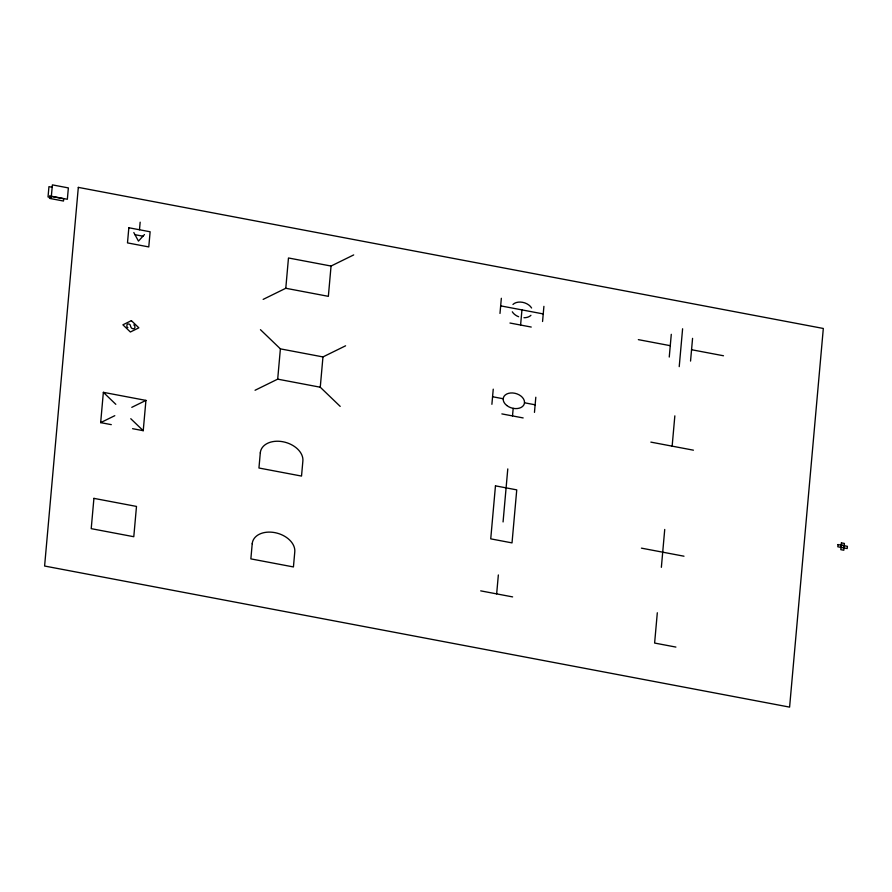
<?xml version="1.0" encoding="UTF-8"?>
<svg xmlns="http://www.w3.org/2000/svg" width="892" height="892" viewBox="0 0 892 892"><rect width="100%" height="100%" fill="white"/><g stroke="black" fill="none" stroke-linecap="round" stroke-linejoin="round"><path stroke-width="1.34" d="M111.299 424.648L100.662 422.63L103.361 392.335L145.931 400.397L143.233 430.691L132.585 428.673M139.475 229.768L140.155 222.186M255.056 390.261L277.691 379.145L280.389 348.861L260.453 329.683M263.151 299.389L285.786 288.272L288.473 257.978L331.055 266.039L353.689 254.922M340.198 406.384L320.261 387.217L322.96 356.923L345.594 345.806M331.055 266.039L328.356 296.334L285.786 288.272M491.893 404.31L493.243 389.168M499.988 313.438L501.337 298.296M496.654 593.882L498.349 574.95M503.066 521.943L507.782 468.924M512.51 415.917L513.179 408.346M520.593 325.045L521.943 309.892M534.464 412.372L535.813 397.23M542.559 321.499L543.908 306.357M669.256 357.045L671.286 334.322M657.315 612.759L654.616 643.054L675.902 647.079M661.362 567.323L664.73 529.458M672.144 446.156L674.843 415.862M679.225 366.634L682.603 328.769M690.542 361.082L692.571 338.358M840.81 547.353L841.011 545.123M844.2 548L844.401 545.759M144.459 234.563L138.461 241.119L133.822 232.544M100.662 422.63L114.8 415.683M131.782 407.343L145.931 400.397M52.149 187.253L48.948 186.651L48.034 196.942L51.223 197.545L52.394 184.878L68.361 187.911L67.346 199.262L51.379 196.24M134.982 234.685L142.965 236.202M500.657 305.867L543.228 313.928M638.349 339.64L670.271 345.683M691.556 349.72L723.49 355.763M509.956 323.027L531.242 327.052M280.389 348.861L322.96 356.923M492.574 396.739L503.211 398.757M524.496 402.783L535.144 404.801M501.862 413.899L523.147 417.935M650.859 442.12L693.43 450.181M277.691 379.145L320.261 387.217M841.212 545.123L844.211 545.681M641.426 548.145L683.997 556.207M480.699 590.861L512.621 596.904M103.361 392.335L115.815 404.321M130.767 418.705L143.233 430.691M530.93 315.322A10.882 7.526 16 0 1 523.95 317.73M518.631 316.727A10.882 7.526 16 0 1 512.309 311.799M512.956 304.462A10.882 7.526 16 0 1 522.623 302.321A10.882 7.526 16 0 1 531.587 307.996M127.891 327.676A2.119 1.461 16 0 1 126.876 326.171A80.47 55.694 16 0 0 126.943 324.922A1.695 1.171 16 0 1 129.92 324.632A2.241 1.55 16 0 1 130.344 325.413A13.492 9.344 16 0 0 131.157 327.576A1.996 1.383 16 0 0 133.421 328.735A1.762 1.215 16 0 0 134.514 328.312A3.256 2.252 16 0 0 134.926 327.085A11.072 7.66 16 0 0 134.748 326.059A2.13 1.472 16 0 0 133.755 324.9M49.729 196.106L49.528 198.381L63.499 201.035L63.7 198.76L49.729 196.106M78.318 187.376L44.6 566.03L789.598 707.122L823.316 328.468L78.318 187.376M93.916 498.36L91.218 528.655L133.789 536.716L136.487 506.422L93.916 498.36M128.838 227.75L127.489 242.892L148.774 246.928L150.124 231.775L128.838 227.75M252.213 543.741L250.864 558.883L293.435 566.944L294.784 551.802A21.765 15.064 16 0 0 274.848 532.624A21.765 15.064 16 0 0 252.213 543.741M260.297 452.868L258.948 468.01L301.529 476.072L302.879 460.93A21.765 15.064 16 0 0 282.931 441.752A21.765 15.064 16 0 0 260.297 452.868M495.461 485.85L490.734 538.857L512.019 542.894L516.747 489.875L495.461 485.85M838.012 544.555L837.822 546.785L847.199 548.558L847.4 546.328L838.012 544.555M841.412 542.882L840.81 549.662L843.81 550.23L844.412 543.451L841.412 542.882M131.38 320.641L122.895 324.811L130.377 332.002L138.862 327.832L131.38 320.641M506.745 405.481A10.882 7.526 16 0 0 524.295 403.842A10.882 7.526 16 0 0 510.525 392.993A10.882 7.526 16 0 0 506.745 405.481"/></g></svg>
